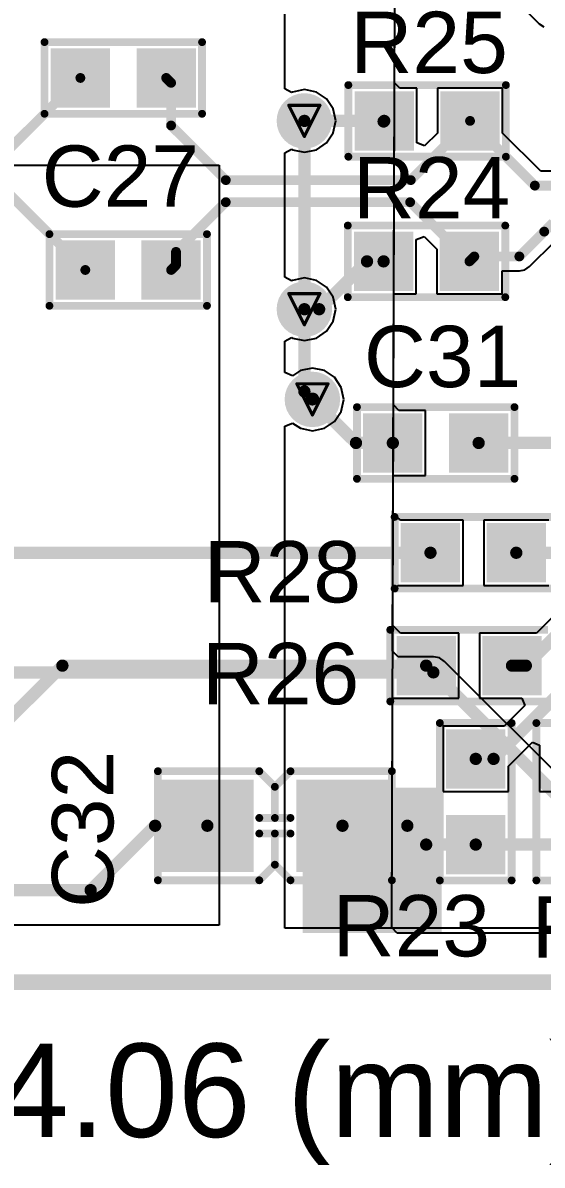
# Model space of a CAD drawing. Header units: inches. Extents: x -3 to 423, y -3 to 110.
# Drawn here: x 26.39 to 34.84, y -2.98 to 15.64 of the extents above; entities that cross this region are included whole.
import ezdxf

# ---------------------------------------------------------------- set-up
doc = ezdxf.new("R2010")
doc.units = ezdxf.units.IN
for name, color, linetype in [('Board Outline', 56, 'Continuous'), ('Bottom Layer', 5, 'Continuous'), ('Bottom Solder', 6, 'Continuous'), ('Drill Drawing', 1, 'Continuous'), ('Mechanical 1', 6, 'Continuous'), ('Mechanical 16', 56, 'Continuous'), ('Mechanical 3', 76, 'Continuous'), ('Mid Layer', 16, 'Continuous'), ('Mid Layer 2', 76, 'Continuous'), ('Top Layer', 1, 'Continuous'), ('Top Overlay', 2, 'Continuous'), ('Top Paste', 8, 'Continuous'), ('Top Solder', 216, 'Continuous'), ('Via Holes', 16, 'Continuous')]:
    doc.layers.add(name, color=color, linetype=linetype)
doc.styles.add('Arial', font='', dxfattribs={"height": 0.2})
doc.styles.get('Arial').set_extended_font_data('Arial')

msp = doc.modelspace()

# ---------------------------------------------------------------- hatches: boundary and pattern name
at = {"layer": 'Bottom Layer'}
h = msp.add_hatch(color=5, dxfattribs=at)
edge = h.paths.add_edge_path()
edge.add_arc((30.97, 14.04), 0.35, 0, 360)
h = msp.add_hatch(color=5, dxfattribs=at)
edge = h.paths.add_edge_path()
edge.add_arc((30.97, 10.97), 0.35, 0, 360)
h = msp.add_hatch(color=5, dxfattribs=at)
edge = h.paths.add_edge_path()
edge.add_arc((31.1, 9.5), 0.35, 0, 360)
at = {"layer": 'Bottom Solder'}
h = msp.add_hatch(color=6, dxfattribs=at)
edge = h.paths.add_edge_path()
edge.add_arc((30.97, 14.04), 0.452, 0, 360)
h = msp.add_hatch(color=6, dxfattribs=at)
edge = h.paths.add_edge_path()
edge.add_arc((30.97, 10.97), 0.452, 0, 360)
h = msp.add_hatch(color=6, dxfattribs=at)
edge = h.paths.add_edge_path()
edge.add_arc((31.1, 9.5), 0.452, 0, 360)
at = {"layer": 'Mid Layer'}
h = msp.add_hatch(color=16, dxfattribs=at)
edge = h.paths.add_edge_path()
edge.add_arc((30.97, 14.04), 0.35, 0, 360)
h = msp.add_hatch(color=16, dxfattribs=at)
edge = h.paths.add_edge_path()
edge.add_arc((30.97, 10.97), 0.35, 0, 360)
h = msp.add_hatch(color=16, dxfattribs=at)
edge = h.paths.add_edge_path()
edge.add_arc((31.1, 9.5), 0.35, 0, 360)
at = {"layer": 'Mid Layer 2'}
h = msp.add_hatch(color=76, dxfattribs=at)
edge = h.paths.add_edge_path()
edge.add_arc((30.97, 14.04), 0.35, 0, 360)
h = msp.add_hatch(color=76, dxfattribs=at)
edge = h.paths.add_edge_path()
edge.add_arc((30.97, 10.97), 0.35, 0, 360)
h = msp.add_hatch(color=76, dxfattribs=at)
edge = h.paths.add_edge_path()
edge.add_arc((31.1, 9.5), 0.35, 0, 360)
at = {"layer": 'Top Layer'}
for points in [[(26.942, 15.121), (27.704, 15.121), (27.704, 14.359), (26.942, 14.359)], [(28.339, 15.121), (29.101, 15.121), (29.101, 14.359), (28.339, 14.359)], [(31.889, 14.421), (32.651, 14.421), (32.651, 13.659), (31.889, 13.659)], [(33.286, 14.421), (34.048, 14.421), (34.048, 13.659), (33.286, 13.659)], [(31.879, 12.131), (32.641, 12.131), (32.641, 11.369), (31.879, 11.369)], [(33.276, 12.131), (34.038, 12.131), (34.038, 11.369), (33.276, 11.369)], [(27.022, 11.991), (27.784, 11.991), (27.784, 11.229), (27.022, 11.229)], [(28.419, 11.991), (29.181, 11.991), (29.181, 11.229), (28.419, 11.229)], [(32.791, 8.409), (32.029, 8.409), (32.029, 9.171), (32.791, 9.171)], [(34.188, 8.409), (33.426, 8.409), (33.426, 9.171), (34.188, 9.171)], [(32.642, 7.381), (33.404, 7.381), (33.404, 6.619), (32.642, 6.619)], [(34.039, 7.381), (34.801, 7.381), (34.801, 6.619), (34.039, 6.619)], [(32.572, 5.541), (33.334, 5.541), (33.334, 4.779), (32.572, 4.779)], [(33.969, 5.541), (34.731, 5.541), (34.731, 4.779), (33.969, 4.779)], [(33.379, 3.259), (33.379, 4.021), (34.141, 4.021), (34.141, 3.259)], [(30.04, 1.9), (28.74, 1.9), (28.74, 3.2), (30.04, 3.2)], [(32.24, 1.9), (30.94, 1.9), (30.94, 3.2), (32.24, 3.2)], [(30.94, 0.8), (33.206, 0.8), (33.206, 3.169), (30.94, 3.169)], [(33.379, 1.862), (33.379, 2.624), (34.141, 2.624), (34.141, 1.862)]]:
    msp.add_hatch(color=1, dxfattribs=at).paths.add_polyline_path(points)
h = msp.add_hatch(color=1, dxfattribs=at)
edge = h.paths.add_edge_path()
edge.add_arc((30.97, 14.04), 0.35, 0, 360)
h = msp.add_hatch(color=1, dxfattribs=at)
edge = h.paths.add_edge_path()
edge.add_arc((30.97, 10.97), 0.35, 0, 360)
h = msp.add_hatch(color=1, dxfattribs=at)
edge = h.paths.add_edge_path()
edge.add_arc((31.1, 9.5), 0.35, 0, 360)
at = {"layer": 'Top Paste'}
for points in [[(26.942, 15.121), (27.704, 15.121), (27.704, 14.359), (26.942, 14.359)], [(28.339, 15.121), (29.101, 15.121), (29.101, 14.359), (28.339, 14.359)], [(31.889, 14.421), (32.651, 14.421), (32.651, 13.659), (31.889, 13.659)], [(33.286, 14.421), (34.048, 14.421), (34.048, 13.659), (33.286, 13.659)], [(31.879, 12.131), (32.641, 12.131), (32.641, 11.369), (31.879, 11.369)], [(33.276, 12.131), (34.038, 12.131), (34.038, 11.369), (33.276, 11.369)], [(27.022, 11.991), (27.784, 11.991), (27.784, 11.229), (27.022, 11.229)], [(28.419, 11.991), (29.181, 11.991), (29.181, 11.229), (28.419, 11.229)], [(32.791, 8.409), (32.029, 8.409), (32.029, 9.171), (32.791, 9.171)], [(34.188, 8.409), (33.426, 8.409), (33.426, 9.171), (34.188, 9.171)], [(32.642, 7.381), (33.404, 7.381), (33.404, 6.619), (32.642, 6.619)], [(34.039, 7.381), (34.801, 7.381), (34.801, 6.619), (34.039, 6.619)], [(32.572, 5.541), (33.334, 5.541), (33.334, 4.779), (32.572, 4.779)], [(33.969, 5.541), (34.731, 5.541), (34.731, 4.779), (33.969, 4.779)], [(33.379, 3.259), (33.379, 4.021), (34.141, 4.021), (34.141, 3.259)], [(30.04, 1.9), (28.74, 1.9), (28.74, 3.2), (30.04, 3.2)], [(32.24, 1.9), (30.94, 1.9), (30.94, 3.2), (32.24, 3.2)], [(33.379, 1.862), (33.379, 2.624), (34.141, 2.624), (34.141, 1.862)]]:
    msp.add_hatch(color=8, dxfattribs=at).paths.add_polyline_path(points)
at = {"layer": 'Top Solder'}
for points in [[(26.84, 15.223), (27.806, 15.223), (27.806, 14.257), (26.84, 14.257)], [(28.237, 15.223), (29.203, 15.223), (29.203, 14.257), (28.237, 14.257)], [(31.787, 14.523), (32.753, 14.523), (32.753, 13.557), (31.787, 13.557)], [(33.184, 14.523), (34.15, 14.523), (34.15, 13.557), (33.184, 13.557)], [(31.777, 12.233), (32.743, 12.233), (32.743, 11.267), (31.777, 11.267)], [(33.174, 12.233), (34.14, 12.233), (34.14, 11.267), (33.174, 11.267)], [(26.92, 12.093), (27.886, 12.093), (27.886, 11.127), (26.92, 11.127)], [(28.317, 12.093), (29.283, 12.093), (29.283, 11.127), (28.317, 11.127)], [(32.893, 8.307), (31.927, 8.307), (31.927, 9.273), (32.893, 9.273)], [(34.29, 8.307), (33.324, 8.307), (33.324, 9.273), (34.29, 9.273)], [(32.54, 7.483), (33.506, 7.483), (33.506, 6.517), (32.54, 6.517)], [(33.937, 7.483), (34.903, 7.483), (34.903, 6.517), (33.937, 6.517)], [(32.47, 5.643), (33.436, 5.643), (33.436, 4.677), (32.47, 4.677)], [(33.867, 5.643), (34.833, 5.643), (34.833, 4.677), (33.867, 4.677)], [(33.277, 3.157), (33.277, 4.123), (34.243, 4.123), (34.243, 3.157)], [(30.142, 1.798), (28.638, 1.798), (28.638, 3.302), (30.142, 3.302)], [(32.342, 1.798), (30.838, 1.798), (30.838, 3.302), (32.342, 3.302)], [(33.277, 1.76), (33.277, 2.726), (34.243, 2.726), (34.243, 1.76)]]:
    msp.add_hatch(color=216, dxfattribs=at).paths.add_polyline_path(points)
h = msp.add_hatch(color=216, dxfattribs=at)
edge = h.paths.add_edge_path()
edge.add_arc((30.97, 14.04), 0.452, 0, 360)
h = msp.add_hatch(color=216, dxfattribs=at)
edge = h.paths.add_edge_path()
edge.add_arc((30.97, 10.97), 0.452, 0, 360)
h = msp.add_hatch(color=216, dxfattribs=at)
edge = h.paths.add_edge_path()
edge.add_arc((31.1, 9.5), 0.452, 0, 360)
at = {"layer": 'Via Holes'}
h = msp.add_hatch(color=7, dxfattribs=at)
edge = h.paths.add_edge_path()
edge.add_arc((30.97, 14.04), 0.25, 0, 360)
h = msp.add_hatch(color=7, dxfattribs=at)
edge = h.paths.add_edge_path()
edge.add_arc((30.97, 10.97), 0.25, 0, 360)
h = msp.add_hatch(color=7, dxfattribs=at)
edge = h.paths.add_edge_path()
edge.add_arc((31.1, 9.5), 0.25, 0, 360)

# ---------------------------------------------------------------- linework, layer by layer
at = {"layer": 'Board Outline', "const_width": 0.254}
msp.add_lwpolyline([(0.02, 0), (64.06, 0)], dxfattribs=at)
at = {"layer": 'Bottom Layer'}
for p, q in [((32.407, 5.395), (32.46, 21.855)), ((32.497, 5.305), (32.407, 5.395)), ((33.07, 5.305), (32.497, 5.305)), ((33.168, 5.285), (33.07, 5.305)), ((33.25, 5.23), (33.168, 5.285)), ((37.386, 1.095), (33.25, 5.23))]:
    msp.add_line(p, q, dxfattribs=at)
at = {"layer": 'Bottom Layer', "const_width": 0.2}
for points in [[(30.97, 10.97), (30.97, 14.04)], [(30.97, 9.63), (30.97, 10.97)], [(30.97, 9.63), (31.09, 9.51)], [(18.97, 5.05), (33.07, 5.05)], [(33.07, 5.05), (37.28, 0.84)]]:
    msp.add_lwpolyline(points, dxfattribs=at)
at = {"layer": 'Bottom Layer', "const_width": 0.1}
for points in [[(30.92, 14.04, 1), (31.02, 14.04, 1)], [(30.92, 10.97, 1), (31.02, 10.97, 1)], [(30.92, 10.97, 1), (31.02, 10.97, 1)], [(30.92, 9.63, 1), (31.02, 9.63, 1)], [(30.92, 9.63, 1), (31.02, 9.63, 1)], [(31.04, 9.51, 1), (31.14, 9.51, 1)], [(33.02, 5.05, 1), (33.12, 5.05, 1)], [(33.02, 5.05, 1), (33.12, 5.05, 1)]]:
    msp.add_lwpolyline(points, format="xyb", close=True, dxfattribs=at)
at = {"layer": 'Drill Drawing', "const_width": 0.0508}
for points in [[(30.716, 14.294), (31.224, 14.294)], [(30.716, 14.294), (30.97, 13.786)], [(30.97, 13.786), (31.224, 14.294)], [(30.716, 11.224), (31.224, 11.224)], [(30.716, 11.224), (30.97, 10.716)], [(30.97, 10.716), (31.224, 11.224)], [(30.846, 9.754), (31.354, 9.754)], [(30.846, 9.754), (31.1, 9.246)], [(31.1, 9.246), (31.354, 9.754)]]:
    msp.add_lwpolyline(points, dxfattribs=at)
at = {"layer": 'Drill Drawing', "const_width": 0.0254}
for points in [[(30.703, 14.294, 1), (30.729, 14.294, 1)], [(30.703, 14.294, 1), (30.729, 14.294, 1)], [(31.211, 14.294, 1), (31.237, 14.294, 1)], [(31.211, 14.294, 1), (31.237, 14.294, 1)], [(30.957, 13.786, 1), (30.983, 13.786, 1)], [(30.957, 13.786, 1), (30.983, 13.786, 1)], [(30.703, 11.224, 1), (30.729, 11.224, 1)], [(30.703, 11.224, 1), (30.729, 11.224, 1)], [(31.211, 11.224, 1), (31.237, 11.224, 1)], [(31.211, 11.224, 1), (31.237, 11.224, 1)], [(30.957, 10.716, 1), (30.983, 10.716, 1)], [(30.957, 10.716, 1), (30.983, 10.716, 1)], [(30.833, 9.754, 1), (30.859, 9.754, 1)], [(30.833, 9.754, 1), (30.859, 9.754, 1)], [(31.341, 9.754, 1), (31.367, 9.754, 1)], [(31.341, 9.754, 1), (31.367, 9.754, 1)], [(31.087, 9.246, 1), (31.113, 9.246, 1)], [(31.087, 9.246, 1), (31.113, 9.246, 1)]]:
    msp.add_lwpolyline(points, format="xyb", close=True, dxfattribs=at)
at = {"layer": 'Mechanical 1', "const_width": 0.254}
msp.add_lwpolyline([(0, 0), (64.06, 0)], dxfattribs=at)
at = {"layer": 'Mechanical 16', "const_width": 0.127}
for points in [[(28.585, 3.439), (30.236, 3.439)], [(28.585, 1.661), (28.585, 3.439)], [(30.236, 3.439), (30.49, 3.185)], [(30.49, 3.185), (30.744, 3.439)], [(30.744, 3.439), (32.395, 3.439)], [(32.395, 1.661), (32.395, 3.439)], [(30.49, 2.677), (30.49, 3.185)], [(30.236, 2.677), (30.49, 2.677)], [(30.49, 2.677), (30.744, 2.677)], [(30.236, 2.423), (30.49, 2.423)], [(30.49, 1.915), (30.49, 2.423)], [(30.49, 2.423), (30.744, 2.423)], [(30.236, 1.661), (30.49, 1.915)], [(30.49, 1.915), (30.744, 1.661)], [(28.585, 1.661), (30.236, 1.661)], [(30.744, 1.661), (32.395, 1.661)]]:
    msp.add_lwpolyline(points, dxfattribs=at)
at = {"layer": 'Mechanical 16', "const_width": 0.0635}
for points in [[(28.553, 3.439, 1), (28.617, 3.439, 1)], [(28.553, 3.439, 1), (28.617, 3.439, 1)], [(30.204, 3.439, 1), (30.268, 3.439, 1)], [(30.204, 3.439, 1), (30.268, 3.439, 1)], [(30.712, 3.439, 1), (30.776, 3.439, 1)], [(30.712, 3.439, 1), (30.776, 3.439, 1)], [(32.363, 3.439, 1), (32.427, 3.439, 1)], [(32.363, 3.439, 1), (32.427, 3.439, 1)], [(30.458, 3.185, 1), (30.522, 3.185, 1)], [(30.458, 3.185, 1), (30.522, 3.185, 1)], [(30.458, 3.185, 1), (30.522, 3.185, 1)], [(30.204, 2.677, 1), (30.268, 2.677, 1)], [(30.458, 2.677, 1), (30.522, 2.677, 1)], [(30.458, 2.677, 1), (30.522, 2.677, 1)], [(30.458, 2.677, 1), (30.522, 2.677, 1)], [(30.712, 2.677, 1), (30.776, 2.677, 1)], [(30.204, 2.423, 1), (30.268, 2.423, 1)], [(30.458, 2.423, 1), (30.522, 2.423, 1)], [(30.458, 2.423, 1), (30.522, 2.423, 1)], [(30.458, 2.423, 1), (30.522, 2.423, 1)], [(30.712, 2.423, 1), (30.776, 2.423, 1)], [(30.458, 1.915, 1), (30.522, 1.915, 1)], [(30.458, 1.915, 1), (30.522, 1.915, 1)], [(30.458, 1.915, 1), (30.522, 1.915, 1)], [(28.553, 1.661, 1), (28.617, 1.661, 1)], [(28.553, 1.661, 1), (28.617, 1.661, 1)], [(30.204, 1.661, 1), (30.268, 1.661, 1)], [(30.204, 1.661, 1), (30.268, 1.661, 1)], [(30.712, 1.661, 1), (30.776, 1.661, 1)], [(30.712, 1.661, 1), (30.776, 1.661, 1)], [(32.363, 1.661, 1), (32.427, 1.661, 1)], [(32.363, 1.661, 1), (32.427, 1.661, 1)]]:
    msp.add_lwpolyline(points, format="xyb", close=True, dxfattribs=at)
at = {"layer": 'Mid Layer'}
for p, q in [((32.393, 0.89), (32.584, 60.681)), ((5.64, 13.32), (29.58, 13.32)), ((29.58, 13.32), (29.58, 0.93)), ((29.58, 0.93), (5.64, 0.93)), ((32.482, 0.8), (32.393, 0.89)), ((54.713, 0.8), (32.482, 0.8))]:
    msp.add_line(p, q, dxfattribs=at)
at = {"layer": 'Mid Layer 2'}
for p, q in [((30.65, 14.8), (30.65, 22.34)), ((30.65, 14.562), (30.65, 14.8)), ((30.762, 14.502), (30.65, 14.562)), ((30.97, 14.55), (30.775, 14.511)), ((31.165, 14.511), (30.97, 14.55)), ((30.775, 14.511), (30.762, 14.502)), ((31.33, 14.4), (31.165, 14.511)), ((31.441, 14.235), (31.33, 14.4)), ((31.48, 14.04), (31.441, 14.235)), ((31.441, 13.845), (31.48, 14.04)), ((31.33, 13.68), (31.441, 13.845)), ((31.165, 13.569), (31.33, 13.68)), ((30.65, 13.518), (30.762, 13.578)), ((30.65, 11.492), (30.65, 13.518)), ((30.762, 13.578), (30.775, 13.569)), ((30.775, 13.569), (30.97, 13.53)), ((30.97, 13.53), (31.165, 13.569)), ((30.762, 11.432), (30.65, 11.492)), ((30.775, 11.441), (30.762, 11.432)), ((30.97, 11.48), (30.775, 11.441)), ((31.165, 11.441), (30.97, 11.48)), ((31.33, 11.33), (31.165, 11.441)), ((31.441, 11.165), (31.33, 11.33)), ((31.48, 10.97), (31.441, 11.165)), ((31.441, 10.775), (31.48, 10.97)), ((31.33, 10.61), (31.441, 10.775)), ((30.65, 10.448), (30.762, 10.508)), ((30.65, 9.938), (30.65, 10.448)), ((30.762, 10.508), (30.775, 10.499)), ((30.775, 10.499), (30.97, 10.46)), ((30.97, 10.46), (31.165, 10.499)), ((31.165, 10.499), (31.33, 10.61)), ((30.777, 9.886), (30.65, 9.938)), ((30.905, 9.971), (30.777, 9.886)), ((31.1, 10.01), (30.905, 9.971)), ((31.295, 9.971), (31.1, 10.01)), ((31.46, 9.86), (31.295, 9.971)), ((31.571, 9.695), (31.46, 9.86)), ((31.61, 9.5), (31.571, 9.695)), ((31.571, 9.305), (31.61, 9.5)), ((31.295, 9.029), (31.46, 9.14)), ((31.46, 9.14), (31.571, 9.305)), ((30.65, 9.062), (30.777, 9.114)), ((30.65, 4.68), (30.65, 9.062)), ((30.777, 9.114), (30.905, 9.029)), ((30.905, 9.029), (31.1, 8.99)), ((31.1, 8.99), (31.295, 9.029)), ((30.65, 0.88), (30.65, 4.68)), ((46.21, 0.88), (30.65, 0.88))]:
    msp.add_line(p, q, dxfattribs=at)
at = {"layer": 'Mid Layer 2', "const_width": 0.2}
msp.add_lwpolyline([(31.09, 9.51), (31.1, 9.5)], dxfattribs=at)
at = {"layer": 'Mid Layer 2', "const_width": 0.1}
for points in [[(31.04, 9.51, 1), (31.14, 9.51, 1)], [(31.05, 9.5, 1), (31.15, 9.5, 1)]]:
    msp.add_lwpolyline(points, format="xyb", close=True, dxfattribs=at)
at = {"layer": 'Top Layer'}
for p, q in [((32.437, 14.661), (32.441, 16.019)), ((34.359, 16.057), (34.792, 15.624)), ((34.792, 15.624), (34.868, 15.573)), ((32.526, 14.571), (32.437, 14.661)), ((32.801, 14.571), (32.526, 14.571)), ((32.801, 13.685), (32.801, 14.571)), ((34.198, 14.571), (33.136, 14.571)), ((33.136, 14.571), (33.136, 13.841)), ((34.198, 13.841), (34.198, 14.571)), ((33.136, 13.841), (32.928, 13.633)), ((34.82, 13.219), (34.198, 13.841)), ((32.928, 13.633), (32.801, 13.685)), ((35.018, 13.219), (34.82, 13.219)), ((32.791, 12.105), (32.918, 12.157)), ((32.791, 11.219), (32.791, 12.105)), ((32.918, 12.157), (33.126, 11.949)), ((33.126, 11.949), (33.126, 11.219)), ((34.636, 11.664), (35.041, 12.069)), ((34.188, 11.219), (34.188, 11.595)), ((34.188, 11.595), (34.47, 11.595)), ((34.47, 11.595), (34.56, 11.613)), ((34.47, 11.595), (34.47, 11.595)), ((34.56, 11.613), (34.636, 11.664)), ((32.42, 9.411), (32.426, 11.219)), ((32.426, 11.219), (32.791, 11.219)), ((33.126, 11.219), (34.188, 11.219)), ((32.51, 9.321), (32.42, 9.411)), ((32.941, 9.321), (32.51, 9.321)), ((32.941, 8.259), (32.941, 9.321)), ((32.414, 7.626), (32.416, 8.259)), ((32.416, 8.259), (32.941, 8.259)), ((32.541, 7.531), (32.414, 7.626)), ((33.554, 7.531), (32.541, 7.531)), ((33.554, 6.469), (33.554, 7.531)), ((34.951, 7.531), (33.889, 7.531)), ((33.889, 7.531), (33.889, 6.469)), ((35.674, 6.618), (34.747, 5.691)), ((32.409, 5.812), (32.41, 6.376)), ((32.41, 6.376), (32.492, 6.469)), ((32.492, 6.469), (33.554, 6.469)), ((33.889, 6.469), (34.951, 6.469)), ((32.535, 5.691), (32.409, 5.812)), ((33.484, 5.691), (32.535, 5.691)), ((33.484, 4.629), (33.484, 5.691)), ((34.747, 5.691), (33.819, 5.691)), ((33.819, 5.691), (33.819, 4.629)), ((32.393, 0.89), (32.404, 4.509)), ((32.404, 4.509), (32.422, 4.629)), ((32.422, 4.629), (33.484, 4.629)), ((33.819, 4.629), (34.513, 4.629)), ((34.561, 4.512), (34.221, 4.171)), ((34.513, 4.629), (34.561, 4.512)), ((34.221, 4.171), (33.229, 4.171)), ((33.229, 4.171), (33.229, 3.109)), ((34.291, 3.521), (34.683, 3.913)), ((34.683, 3.913), (34.8, 3.864)), ((34.8, 3.864), (34.8, 3.109)), ((34.291, 3.109), (34.291, 3.521)), ((33.229, 3.109), (34.291, 3.109)), ((34.8, 3.109), (35.862, 3.109)), ((32.482, 0.8), (32.393, 0.89)), ((54.713, 0.8), (32.482, 0.8))]:
    msp.add_line(p, q, dxfattribs=at)
for points, const_width in [([(25.938, 13.355), (27.323, 14.74)], 0.16), ([(28.72, 14.74), (28.8, 14.66)], 0.16), ([(28.8, 13.965), (28.8, 14.66)], 0.16), ([(28.8, 13.965), (29.69, 13.075)], 0.16), ([(30.97, 14.04), (32.27, 14.04)], 0.2), ([(32.26, 14.03), (32.27, 14.04)], 0.2), ([(32.702, 13.075), (33.667, 14.04)], 0.16), ([(33.667, 14.04), (34.722, 12.985)], 0.16), ([(26.018, 12.995), (27.403, 11.61)], 0.16), ([(29.69, 13.075), (32.702, 13.075)], 0.16), ([(34.722, 12.985), (35.115, 12.985)], 0.16), ([(28.88, 11.905), (29.69, 12.715)], 0.16), ([(29.69, 12.715), (32.692, 12.715)], 0.16), ([(32.692, 12.715), (33.657, 11.75)], 0.16), ([(34.47, 11.83), (34.875, 12.235)], 0.16), ([(34.875, 12.235), (35.02, 12.38)], 0.16), ([(28.88, 11.69), (28.88, 11.905)], 0.16), ([(28.8, 11.61), (28.88, 11.69)], 0.16), ([(31.21, 10.97), (31.99, 11.75)], 0.2), ([(31.99, 11.75), (32.26, 11.75)], 0.2), ([(33.657, 11.75), (33.737, 11.83)], 0.16), ([(33.737, 11.83), (34.47, 11.83)], 0.16), ([(30.97, 10.97), (31.21, 10.97)], 0.2), ([(34.576, 5.16), (40.366, 10.95)], 0.2), ([(31.1, 9.5), (31.11, 9.51)], 0.2), ([(31.1, 9.5), (31.81, 8.79)], 0.2), ([(31.81, 8.79), (32.41, 8.79)], 0.2), ([(33.807, 8.79), (35.48, 8.79)], 0.2), ([(24.98, 7), (33.023, 7)], 0.2), ([(34.42, 7), (35.75, 7)], 0.2), ([(24.21, 2.34), (27.03, 5.16)], 0.2), ([(27.03, 5.16), (32.953, 5.16)], 0.2), ([(34.05, 3.64), (35.6, 5.19)], 0.2), ([(34.35, 5.16), (34.576, 5.16)], 0.2), ([(33.76, 3.64), (34.05, 3.64)], 0.2), ([(27.49, 1.5), (28.54, 2.55)], 0.2), ([(28.54, 2.55), (29.39, 2.55)], 0.2), ([(31.59, 2.55), (32.646, 2.55)], 0.2), ([(32.646, 2.55), (32.953, 2.243)], 0.2), ([(32.953, 2.243), (33.76, 2.243)], 0.2), ([(33.76, 2.243), (35.331, 2.243)], 0.2), ([(10.23, 1.5), (27.49, 1.5)], 0.2)]:
    msp.add_lwpolyline(points, dxfattribs=dict(at, const_width=const_width))
for points, const_width in [([(27.283, 14.74, 1), (27.363, 14.74, 1)], 0.08), ([(28.68, 14.74, 1), (28.76, 14.74, 1)], 0.08), ([(28.76, 14.66, 1), (28.84, 14.66, 1)], 0.08), ([(28.76, 14.66, 1), (28.84, 14.66, 1)], 0.08), ([(28.76, 13.965, 1), (28.84, 13.965, 1)], 0.08), ([(28.76, 13.965, 1), (28.84, 13.965, 1)], 0.08), ([(30.92, 14.04, 1), (31.02, 14.04, 1)], 0.1), ([(32.21, 14.03, 1), (32.31, 14.03, 1)], 0.1), ([(32.22, 14.04, 1), (32.32, 14.04, 1)], 0.1), ([(32.22, 14.04, 1), (32.32, 14.04, 1)], 0.1), ([(33.627, 14.04, 1), (33.707, 14.04, 1)], 0.08), ([(33.627, 14.04, 1), (33.707, 14.04, 1)], 0.08), ([(29.65, 13.075, 1), (29.73, 13.075, 1)], 0.08), ([(29.65, 13.075, 1), (29.73, 13.075, 1)], 0.08), ([(32.662, 13.075, 1), (32.742, 13.075, 1)], 0.08), ([(32.662, 13.075, 1), (32.742, 13.075, 1)], 0.08), ([(34.682, 12.985, 1), (34.762, 12.985, 1)], 0.08), ([(34.682, 12.985, 1), (34.762, 12.985, 1)], 0.08), ([(29.65, 12.715, 1), (29.73, 12.715, 1)], 0.08), ([(29.65, 12.715, 1), (29.73, 12.715, 1)], 0.08), ([(32.652, 12.715, 1), (32.732, 12.715, 1)], 0.08), ([(32.652, 12.715, 1), (32.732, 12.715, 1)], 0.08), ([(34.835, 12.235, 1), (34.915, 12.235, 1)], 0.08), ([(34.835, 12.235, 1), (34.915, 12.235, 1)], 0.08), ([(28.84, 11.905, 1), (28.92, 11.905, 1)], 0.08), ([(28.84, 11.905, 1), (28.92, 11.905, 1)], 0.08), ([(28.84, 11.69, 1), (28.92, 11.69, 1)], 0.08), ([(28.84, 11.69, 1), (28.92, 11.69, 1)], 0.08), ([(31.94, 11.75, 1), (32.04, 11.75, 1)], 0.1), ([(31.94, 11.75, 1), (32.04, 11.75, 1)], 0.1), ([(32.21, 11.75, 1), (32.31, 11.75, 1)], 0.1), ([(33.617, 11.75, 1), (33.697, 11.75, 1)], 0.08), ([(33.617, 11.75, 1), (33.697, 11.75, 1)], 0.08), ([(33.697, 11.83, 1), (33.777, 11.83, 1)], 0.08), ([(33.697, 11.83, 1), (33.777, 11.83, 1)], 0.08), ([(34.43, 11.83, 1), (34.51, 11.83, 1)], 0.08), ([(34.43, 11.83, 1), (34.51, 11.83, 1)], 0.08), ([(27.363, 11.61, 1), (27.443, 11.61, 1)], 0.08), ([(28.76, 11.61, 1), (28.84, 11.61, 1)], 0.08), ([(30.92, 10.97, 1), (31.02, 10.97, 1)], 0.1), ([(31.16, 10.97, 1), (31.26, 10.97, 1)], 0.1), ([(31.16, 10.97, 1), (31.26, 10.97, 1)], 0.1), ([(31.05, 9.5, 1), (31.15, 9.5, 1)], 0.1), ([(31.05, 9.5, 1), (31.15, 9.5, 1)], 0.1), ([(31.06, 9.51, 1), (31.16, 9.51, 1)], 0.1), ([(31.76, 8.79, 1), (31.86, 8.79, 1)], 0.1), ([(31.76, 8.79, 1), (31.86, 8.79, 1)], 0.1), ([(32.36, 8.79, 1), (32.46, 8.79, 1)], 0.1), ([(33.757, 8.79, 1), (33.857, 8.79, 1)], 0.1), ([(32.973, 7, 1), (33.073, 7, 1)], 0.1), ([(34.37, 7, 1), (34.47, 7, 1)], 0.1), ([(26.98, 5.16, 1), (27.08, 5.16, 1)], 0.1), ([(26.98, 5.16, 1), (27.08, 5.16, 1)], 0.1), ([(32.903, 5.16, 1), (33.003, 5.16, 1)], 0.1), ([(34.3, 5.16, 1), (34.4, 5.16, 1)], 0.1), ([(34.526, 5.16, 1), (34.626, 5.16, 1)], 0.1), ([(34.526, 5.16, 1), (34.626, 5.16, 1)], 0.1), ([(33.71, 3.64, 1), (33.81, 3.64, 1)], 0.1), ([(34, 3.64, 1), (34.1, 3.64, 1)], 0.1), ([(34, 3.64, 1), (34.1, 3.64, 1)], 0.1), ([(28.49, 2.55, 1), (28.59, 2.55, 1)], 0.1), ([(28.49, 2.55, 1), (28.59, 2.55, 1)], 0.1), ([(29.34, 2.55, 1), (29.44, 2.55, 1)], 0.1), ([(31.54, 2.55, 1), (31.64, 2.55, 1)], 0.1), ([(32.596, 2.55, 1), (32.696, 2.55, 1)], 0.1), ([(32.596, 2.55, 1), (32.696, 2.55, 1)], 0.1), ([(32.903, 2.243, 1), (33.003, 2.243, 1)], 0.1), ([(32.903, 2.243, 1), (33.003, 2.243, 1)], 0.1), ([(33.71, 2.243, 1), (33.81, 2.243, 1)], 0.1), ([(33.71, 2.243, 1), (33.81, 2.243, 1)], 0.1), ([(27.44, 1.5, 1), (27.54, 1.5, 1)], 0.1), ([(27.44, 1.5, 1), (27.54, 1.5, 1)], 0.1)]:
    msp.add_lwpolyline(points, format="xyb", close=True, dxfattribs=dict(at, const_width=const_width))
at = {"layer": 'Top Overlay', "const_width": 0.127}
for points in [[(26.739, 14.156), (26.739, 15.324)], [(26.739, 15.324), (29.304, 15.324)], [(29.304, 14.156), (29.304, 15.324)], [(31.686, 14.624), (34.251, 14.624)], [(31.686, 13.456), (31.686, 14.624)], [(34.251, 13.456), (34.251, 14.624)], [(26.739, 14.156), (29.304, 14.156)], [(31.686, 13.456), (34.251, 13.456)], [(31.676, 12.334), (34.241, 12.334)], [(31.676, 11.166), (31.676, 12.334)], [(34.241, 11.166), (34.241, 12.334)], [(26.819, 11.026), (26.819, 12.194)], [(26.819, 12.194), (29.384, 12.194)], [(29.384, 11.026), (29.384, 12.194)], [(31.676, 11.166), (34.241, 11.166)], [(26.819, 11.026), (29.384, 11.026)], [(31.826, 8.206), (31.826, 9.374)], [(31.826, 9.374), (34.391, 9.374)], [(34.391, 8.206), (34.391, 9.374)], [(31.826, 8.206), (34.391, 8.206)], [(32.439, 7.584), (35.004, 7.584)], [(32.439, 6.416), (32.439, 7.584)], [(32.439, 6.416), (35.004, 6.416)], [(32.369, 5.744), (34.934, 5.744)], [(32.369, 4.576), (32.369, 5.744)], [(32.369, 4.576), (34.934, 4.576)], [(33.176, 1.659), (33.176, 4.224)], [(33.176, 4.224), (34.344, 4.224)], [(34.344, 1.659), (34.344, 4.224)], [(34.747, 4.224), (35.916, 4.224)], [(34.747, 1.659), (34.747, 4.224)], [(33.176, 1.659), (34.344, 1.659)], [(34.747, 1.659), (35.916, 1.659)]]:
    msp.add_lwpolyline(points, dxfattribs=at)
at = {"layer": 'Top Overlay', "const_width": 0.0635}
for points in [[(26.707, 15.324, 1), (26.771, 15.324, 1)], [(26.707, 15.324, 1), (26.771, 15.324, 1)], [(29.272, 15.324, 1), (29.336, 15.324, 1)], [(29.272, 15.324, 1), (29.336, 15.324, 1)], [(31.654, 14.624, 1), (31.718, 14.624, 1)], [(31.654, 14.624, 1), (31.718, 14.624, 1)], [(34.219, 14.624, 1), (34.283, 14.624, 1)], [(34.219, 14.624, 1), (34.283, 14.624, 1)], [(26.707, 14.156, 1), (26.771, 14.156, 1)], [(26.707, 14.156, 1), (26.771, 14.156, 1)], [(29.272, 14.156, 1), (29.336, 14.156, 1)], [(29.272, 14.156, 1), (29.336, 14.156, 1)], [(31.654, 13.456, 1), (31.718, 13.456, 1)], [(31.654, 13.456, 1), (31.718, 13.456, 1)], [(34.219, 13.456, 1), (34.283, 13.456, 1)], [(34.219, 13.456, 1), (34.283, 13.456, 1)], [(31.644, 12.334, 1), (31.708, 12.334, 1)], [(31.644, 12.334, 1), (31.708, 12.334, 1)], [(34.209, 12.334, 1), (34.273, 12.334, 1)], [(34.209, 12.334, 1), (34.273, 12.334, 1)], [(26.787, 12.194, 1), (26.851, 12.194, 1)], [(26.787, 12.194, 1), (26.851, 12.194, 1)], [(29.352, 12.194, 1), (29.416, 12.194, 1)], [(29.352, 12.194, 1), (29.416, 12.194, 1)], [(31.644, 11.166, 1), (31.708, 11.166, 1)], [(31.644, 11.166, 1), (31.708, 11.166, 1)], [(34.209, 11.166, 1), (34.273, 11.166, 1)], [(34.209, 11.166, 1), (34.273, 11.166, 1)], [(26.787, 11.026, 1), (26.851, 11.026, 1)], [(26.787, 11.026, 1), (26.851, 11.026, 1)], [(29.352, 11.026, 1), (29.416, 11.026, 1)], [(29.352, 11.026, 1), (29.416, 11.026, 1)], [(31.794, 9.374, 1), (31.858, 9.374, 1)], [(31.794, 9.374, 1), (31.858, 9.374, 1)], [(34.359, 9.374, 1), (34.423, 9.374, 1)], [(34.359, 9.374, 1), (34.423, 9.374, 1)], [(31.794, 8.206, 1), (31.858, 8.206, 1)], [(31.794, 8.206, 1), (31.858, 8.206, 1)], [(34.359, 8.206, 1), (34.423, 8.206, 1)], [(34.359, 8.206, 1), (34.423, 8.206, 1)], [(32.407, 7.584, 1), (32.471, 7.584, 1)], [(32.407, 7.584, 1), (32.471, 7.584, 1)], [(32.407, 6.416, 1), (32.471, 6.416, 1)], [(32.407, 6.416, 1), (32.471, 6.416, 1)], [(32.337, 5.744, 1), (32.401, 5.744, 1)], [(32.337, 5.744, 1), (32.401, 5.744, 1)], [(32.337, 4.576, 1), (32.401, 4.576, 1)], [(32.337, 4.576, 1), (32.401, 4.576, 1)], [(33.144, 4.224, 1), (33.208, 4.224, 1)], [(33.144, 4.224, 1), (33.208, 4.224, 1)], [(34.312, 4.224, 1), (34.376, 4.224, 1)], [(34.312, 4.224, 1), (34.376, 4.224, 1)], [(34.715, 4.224, 1), (34.779, 4.224, 1)], [(34.715, 4.224, 1), (34.779, 4.224, 1)], [(33.144, 1.659, 1), (33.208, 1.659, 1)], [(33.144, 1.659, 1), (33.208, 1.659, 1)], [(34.312, 1.659, 1), (34.376, 1.659, 1)], [(34.312, 1.659, 1), (34.376, 1.659, 1)], [(34.715, 1.659, 1), (34.779, 1.659, 1)], [(34.715, 1.659, 1), (34.779, 1.659, 1)]]:
    msp.add_lwpolyline(points, format="xyb", close=True, dxfattribs=at)

# ---------------------------------------------------------------- texts
at = {"layer": 'Mechanical 3', "style": 'Arial'}
msp.add_text('64.06 (mm)', height=1.524, dxfattribs=at).set_placement((24.768, -2.524))
at = {"layer": 'Top Overlay', "style": 'Arial'}
for s, p in [('R25', (31.72, 14.82)), ('C27', (26.693, 12.64)), ('R24', (31.76, 12.45)), ('C31', (31.94, 9.7)), ('R28', (29.33, 6.19)), ('R26', (29.3, 4.53)), ('R23', (31.43, 0.42)), ('R13', (34.67, 0.4))]:
    msp.add_text(s, height=1, dxfattribs=at).set_placement(p)
msp.add_text('C32', height=1, rotation=90, dxfattribs=at).set_placement((27.86, 1.21))

doc.saveas('drawing.dxf')
